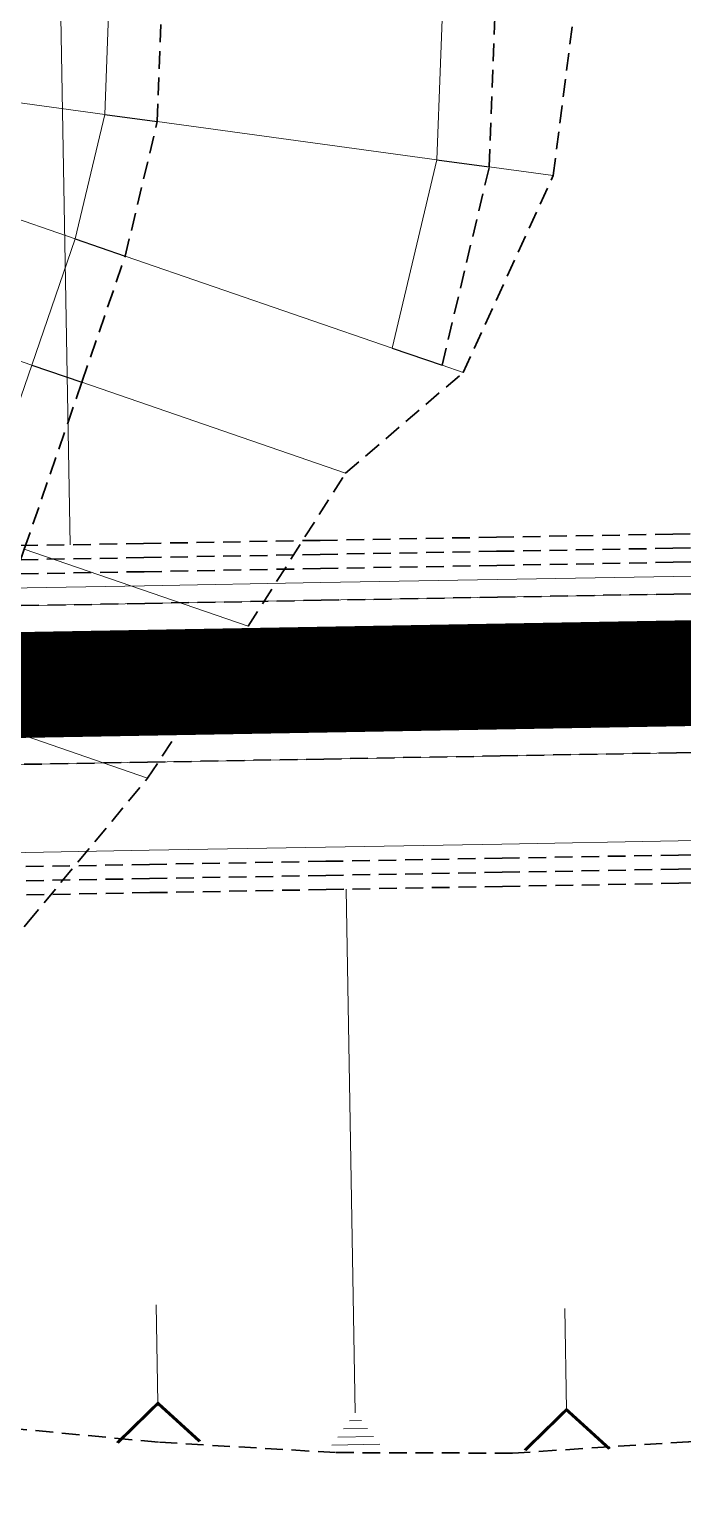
# Model space of a CAD drawing. Header units: metres. Extents: x 544752 to 548977, y 1840603 to 1844608.
# Drawn here: x 547022.52 to 547041.03, y 1842888.21 to 1842929.99 of the extents above; entities that cross this region are included whole.
import ezdxf

# ---------------------------------------------------------------- set-up
doc = ezdxf.new("R2010")
doc.units = ezdxf.units.M
doc.header["$MEASUREMENT"] = 0
doc.linetypes.add('ACAD_ISO02W100', pattern=[15, 12, -3])
doc.linetypes.add('Anordnung Grundriss$0$GESTRICHELT', pattern=[0.75, 0.5, -0.25])
doc.layers.add('C-ROAD', color=7, linetype='Continuous')
for name, color, linetype, lineweight in [('C-ROAD-CORR', 5, 'Continuous', 0), ('C-ROAD-LINK', 150, 'Continuous', 0), ('C-TOPO-FEAT', 94, 'Continuous', 5)]:
    doc.layers.add(name, color=color, linetype=linetype, lineweight=lineweight)

msp = doc.modelspace()

# ---------------------------------------------------------------- linework, layer by layer
at = {"layer": 'C-ROAD', "color": 1, "linetype": 'ACAD_ISO02W100', "lineweight": 60, "ltscale": 0.1, "const_width": 3, "flags": 128}
msp.add_lwpolyline([(547000.8316844255, 1842911.02810928), (547157.3029486565, 1842913.798029821)], dxfattribs=at)
at = {"layer": 'C-ROAD-CORR', "color": 160, "linetype": 'Continuous'}
for p, q in [((547023.1689212766, 1842943.880540029, 607.3141546833562), (547023.673395343, 1842915.383081783, 578.8122315797139)), ((547016.7306800082, 1842928.661879146, 587.2163654973929), (547024.6573513553, 1842927.58119355, 595.2163654973929)), ((547016.7306800082, 1842928.661879146, 587.2163654973929), (547024.6573513553, 1842927.58119355, 595.2163654973929)), ((547016.7306800082, 1842928.661879146, 587.2163654973929), (547024.6573513553, 1842927.58119355, 595.2163654973929)), ((547024.6573513553, 1842927.58119355, 595.2163654973929), (547026.1436022329, 1842927.378565001, 595.2463654973928)), ((547024.6573513553, 1842927.58119355, 595.2163654973929), (547026.1436022329, 1842927.378565001, 595.2463654973928)), ((547026.1436022329, 1842927.378565001, 595.2463654973928), (547034.0702735799, 1842926.297879406, 603.2463654973928)), ((547026.1436022329, 1842927.378565001, 595.2463654973928), (547034.0702735799, 1842926.297879406, 603.2463654973928)), ((547026.1436022329, 1842927.378565001, 595.2463654973928), (547034.0702735799, 1842926.297879406, 603.2463654973928)), ((547016.254061816, 1842926.659470297, 587.216749788191), (547023.8175954928, 1842924.053139866, 595.216749788191)), ((547016.254061816, 1842926.659470297, 587.216749788191), (547023.8175954928, 1842924.053139866, 595.216749788191)), ((547016.254061816, 1842926.659470297, 587.216749788191), (547023.8175954928, 1842924.053139866, 595.216749788191)), ((547034.0702735799, 1842926.297879406, 603.2463654973928), (547035.5565244575, 1842926.095250857, 603.2763654973928)), ((547034.0702735799, 1842926.297879406, 603.2463654973928), (547035.5565244575, 1842926.095250857, 603.2763654973928)), ((547035.5565244575, 1842926.095250857, 603.2763654973928), (547037.367464024, 1842925.848355759, 605.1040578410608)), ((547035.5565244575, 1842926.095250857, 603.2763654973928), (547037.367464024, 1842925.848355759, 605.1040578410608)), ((547035.5565244575, 1842926.095250857, 603.2763654973928), (547037.367464024, 1842925.848355759, 605.1040578410608)), ((547035.5565244575, 1842926.095250857, 603.2763654973928), (547037.367464024, 1842925.848355759, 605.1040578410608)), ((547023.8175954928, 1842924.053139866, 595.216749788191), (547025.2357580573, 1842923.56445291, 595.246749788191)), ((547023.8175954928, 1842924.053139866, 595.216749788191), (547025.2357580573, 1842923.56445291, 595.246749788191)), ((547025.2357580573, 1842923.56445291, 595.246749788191), (547032.7992917341, 1842920.958122478, 603.246749788191)), ((547025.2357580573, 1842923.56445291, 595.246749788191), (547032.7992917341, 1842920.958122478, 603.246749788191)), ((547025.2357580573, 1842923.56445291, 595.246749788191), (547032.7992917341, 1842920.958122478, 603.246749788191)), ((547015.0215876481, 1842923.08284787, 587.2167497881893), (547022.5851213249, 1842920.476517438, 595.2167497881893)), ((547015.0215876481, 1842923.08284787, 587.2167497881893), (547022.5851213249, 1842920.476517438, 595.2167497881893)), ((547015.0215876481, 1842923.08284787, 587.2167497881893), (547022.5851213249, 1842920.476517438, 595.2167497881893)), ((547032.7992917341, 1842920.958122478, 603.246749788191), (547034.2174542985, 1842920.469435522, 603.276749788191)), ((547032.7992917341, 1842920.958122478, 603.246749788191), (547034.2174542985, 1842920.469435522, 603.276749788191)), ((547022.5851213249, 1842920.476517438, 595.2167497881893), (547024.0032838894, 1842919.987830482, 595.2467497881893)), ((547022.5851213249, 1842920.476517438, 595.2167497881893), (547024.0032838894, 1842919.987830482, 595.2467497881893)), ((547034.2174542985, 1842920.469435522, 603.276749788191), (547034.8134655228, 1842920.26405504, 603.9071548342125)), ((547034.2174542985, 1842920.469435522, 603.276749788191), (547034.8134655228, 1842920.26405504, 603.9071548342125)), ((547034.2174542985, 1842920.469435522, 603.276749788191), (547034.8134655228, 1842920.26405504, 603.9071548342125)), ((547034.2174542985, 1842920.469435522, 603.276749788191), (547034.8134655228, 1842920.26405504, 603.9071548342125)), ((547024.0032838894, 1842919.987830482, 595.2467497881893), (547031.4809038528, 1842917.411105198, 603.1558782808853)), ((547024.0032838894, 1842919.987830482, 595.2467497881893), (547031.4809038528, 1842917.411105198, 603.1558782808853)), ((547024.0032838894, 1842919.987830482, 595.2467497881893), (547031.4809038528, 1842917.411105198, 603.1558782808853)), ((547024.0032838894, 1842919.987830482, 595.2467497881893), (547031.4809038528, 1842917.411105198, 603.1558782808853)), ((547022.3743273695, 1842915.260621934, 595.2467497881869), (547028.7214783165, 1842913.073446816, 601.9601736647088)), ((547022.3743273695, 1842915.260621934, 595.2467497881869), (547028.7214783165, 1842913.073446816, 601.9601736647088)), ((547022.3743273695, 1842915.260621934, 595.2467497881869), (547028.7214783165, 1842913.073446816, 601.9601736647088)), ((547022.3743273695, 1842915.260621934, 595.2467497881869), (547028.7214783165, 1842913.073446816, 601.9601736647088)), ((547020.7453708496, 1842910.533413386, 595.2467497881846), (547025.8698330013, 1842908.767566598, 600.6669275735555)), ((547020.7453708496, 1842910.533413386, 595.2467497881846), (547025.8698330013, 1842908.767566598, 600.6669275735555)), ((547020.7453708496, 1842910.533413386, 595.2467497881846), (547025.8698330013, 1842908.767566598, 600.6669275735555)), ((547020.7453708496, 1842910.533413386, 595.2467497881846), (547025.8698330013, 1842908.767566598, 600.6669275735555)), ((547031.7581983506, 1842890.777253898, 593.4776375084612), (547031.4954457785, 1842905.619999941, 578.6325659686604)), ((547026.162293638, 1842891.046367544, 593.1823703019863), (547026.1128574052, 1842893.838992721, 590.3893075892875)), ((547037.7453608745, 1842890.865083465, 593.4177623145486), (547037.6946055916, 1842893.732221045, 590.5501755233468)), ((547031.5927867725, 1842890.548374652, 593.7035531733861), (547031.931607185, 1842890.554372594, 593.7035531733861)), ((547031.2619636165, 1842890.090616159, 594.1553845032361), (547032.278424854, 1842890.108609986, 594.1553845032361)), ((547031.4273751945, 1842890.319495406, 593.9294688383111), (547032.1050160195, 1842890.33149129, 593.9294688383111)), ((547031.0965520384, 1842889.861736913, 594.381300168161), (547032.4518336885, 1842889.885728682, 594.381300168161))]:
    msp.add_line(p, q, dxfattribs=at)
at = {"layer": 'C-ROAD-CORR', "color": 5, "linetype": 'Anordnung Grundriss$0$GESTRICHELT', "lineweight": 30, "extrusion": (-0.01251554265149834, 0.7069960121668284, 0.7071067811669893), "const_width": 0.1, "elevation": 1296489.734650646}
msp.add_lwpolyline([(-579560.1652444963, -1295649.290173669), (-579558.9968553184, -1295650.848025906), (-579557.8284661399, -1295649.290173669)], dxfattribs=at)
at = {"layer": 'C-ROAD-CORR', "color": 5, "linetype": 'Anordnung Grundriss$0$GESTRICHELT', "lineweight": 30, "extrusion": (-0.01251554265736319, 0.7069960121420921, 0.707106781191618), "const_width": 0.1, "elevation": 1296489.627913661}
msp.add_lwpolyline([(-579571.7744796869, -1295648.809066014), (-579570.574915725, -1295650.40848463), (-579569.3753517629, -1295648.809066014)], dxfattribs=at)
at = {"layer": 'C-ROAD-CORR', "color": 11, "linetype": 'Anordnung Grundriss$0$GESTRICHELT', "lineweight": 30}
for points in [[(546986.5033024272, 1842891.620489857, 588.3923504088098), (546991.1613838718, 1842889.79092747, 588.7045325720509), (546992.2920620915, 1842889.351310635, 588.7760438065939), (546994.5706773883, 1842888.619742257, 588.9649019556832), (546996.9922556715, 1842888.217528286, 589.2817325776119), (546999.5325144813, 1842888.205796116, 589.7010417511979), (547002.1558332348, 1842888.609186553, 590.2412362442018), (547004.8282158232, 1842889.455378024, 590.9271257655301), (547007.5239743821, 1842890.772452238, 591.8014903899676), (547010.1496893888, 1842892.647930558, 592.8354242648691), (547012.5618280642, 1842895.142868671, 593.99379273807), (547014.0883718708, 1842896.961759532, 594.8444720993563), (547017.9547548421, 1842899.449602621, 596.2193941813983), (547018.9375329601, 1842900.579312524, 596.7805039430644), (547022.4562426159, 1842904.65532795, 598.7793084351061), (547025.8698330012, 1842908.767566598, 600.6669275735555), (547028.7214783162, 1842913.073446816, 601.9601736647088), (547031.4809038526, 1842917.411105197, 603.1558782808853), (547034.8134655228, 1842920.264055041, 603.9071548342125), (547037.3674640211, 1842925.848355737, 605.1040578410608), (547038.1510463911, 1842932.019127837, 605.6583563078236)], [(547034.2174543027, 1842920.469435535, 603.2767497881896), (547035.5565244547, 1842926.095250837, 603.2763654973928), (547035.772327954, 1842931.874207094, 603.2752273929415)], [(547017.0351762641, 1842899.766481707, 595.2467497881793), (547017.4874578097, 1842901.07899629, 595.24674978818), (547019.1164143295, 1842905.806204838, 595.2467497881822), (547020.7453708494, 1842910.533413386, 595.2467497881846), (547022.3743273692, 1842915.260621934, 595.2467497881869), (547024.003283889, 1842919.987830482, 595.2467497881893), (547025.2357580572, 1842923.56445291, 595.246749788191), (547026.1436022309, 1842927.378564988, 595.2463654973928), (547026.289909688, 1842931.296501433, 595.2452273929415)], [(547001.2420713346, 1842892.728947147, 591.3832853183164), (547006.167028281, 1842892.128974773, 592.0063023178552), (547011.1785686031, 1842891.521321014, 592.6374056279948), (547016.1893138621, 1842890.958579927, 593.2235892292034), (547021.1997576435, 1842890.412869141, 593.7927398609019), (547026.2088689494, 1842889.94242915, 594.2866079047418), (547031.2148345241, 1842889.649689759, 594.6027475063688), (547036.2159066224, 1842889.633380116, 594.6424140505936), (547041.2109307343, 1842889.958717847, 594.3403796938583)]]:
    msp.add_polyline3d(points, dxfattribs=at)
at = {"layer": 'C-ROAD-CORR', "color": 1, "linetype": 'Anordnung Grundriss$0$GESTRICHELT', "lineweight": 30}
for points in [[(546986.5033024272, 1842891.620489857, 588.3923504088098), (546991.1613838718, 1842889.79092747, 588.7045325720509), (546992.2920620915, 1842889.351310635, 588.7760438065939), (546994.5706773883, 1842888.619742257, 588.9649019556832), (546996.9922556715, 1842888.217528286, 589.2817325776119), (546999.5325144813, 1842888.205796116, 589.7010417511979), (547002.1558332348, 1842888.609186553, 590.2412362442018), (547004.8282158232, 1842889.455378024, 590.9271257655301), (547007.5239743821, 1842890.772452238, 591.8014903899676), (547010.1496893888, 1842892.647930558, 592.8354242648691), (547012.5618280642, 1842895.142868671, 593.99379273807), (547014.0883718708, 1842896.961759532, 594.8444720993563), (547017.9547548421, 1842899.449602621, 596.2193941813983), (547018.9375329601, 1842900.579312524, 596.7805039430644), (547022.4562426159, 1842904.65532795, 598.7793084351061), (547025.8698330012, 1842908.767566598, 600.6669275735555), (547028.7214783162, 1842913.073446816, 601.9601736647088), (547031.4809038526, 1842917.411105197, 603.1558782808853), (547034.8134655228, 1842920.264055041, 603.9071548342125), (547037.3674640211, 1842925.848355737, 605.1040578410608), (547038.1510463911, 1842932.019127837, 605.6583563078236)], [(547000.8481911221, 1842914.979020358, 579.109726063182), (547005.7609875521, 1842915.065988759, 579.0456946607809), (547010.7602042968, 1842915.15448701, 578.9805368909407), (547015.7594210414, 1842915.24298526, 578.9153791211005), (547020.758637786, 1842915.331483511, 578.8502213512602), (547025.7578545306, 1842915.419981762, 578.78506358142), (547030.7570712753, 1842915.508480012, 578.7199058115798), (547035.7562880198, 1842915.596978263, 578.6547480417396), (547040.7555047645, 1842915.685476513, 578.5895902718994), (547045.7547215091, 1842915.773974764, 578.5244325020592), (547050.7539382537, 1842915.862473014, 578.459274732219), (547055.7531549983, 1842915.950971265, 578.3941169623787), (547060.752371743, 1842916.039469515, 578.3289591925385), (547065.7515884875, 1842916.127967766, 578.2638014226983), (547070.7508052322, 1842916.216466017, 578.1986436528581), (547072.6586726516, 1842916.250239893, 578.1737772802729), (547075.7500219768, 1842916.304964267, 578.1309232407012), (547080.7492387214, 1842916.393462518, 578.0507751822454), (547085.748455466, 1842916.481960768, 577.9572233912074), (547090.7476722107, 1842916.570459019, 577.8502678675873)], [(547001.0234176582, 1842905.080571203, 579.029726063182), (547005.9362140882, 1842905.167539605, 578.9656946607809), (547010.9354308329, 1842905.256037856, 578.9005368909407), (547015.9346475775, 1842905.344536106, 578.8353791211005), (547020.9338643221, 1842905.433034357, 578.7702213512601), (547025.9330810667, 1842905.521532607, 578.70506358142), (547030.9322978114, 1842905.610030858, 578.6399058115798), (547035.9315145559, 1842905.698529108, 578.5747480417396), (547040.9307313006, 1842905.787027359, 578.5095902718994), (547045.9299480452, 1842905.875525609, 578.4444325020592), (547050.9291647898, 1842905.96402386, 578.379274732219), (547055.9283815344, 1842906.052522111, 578.3141169623786), (547060.9275982791, 1842906.141020361, 578.2489591925385), (547065.9268150236, 1842906.229518612, 578.1838014226983), (547070.9260317683, 1842906.318016862, 578.118643652858), (547072.8338991877, 1842906.351790739, 578.0937772802729), (547075.9252485129, 1842906.406515113, 578.0509232407012), (547080.9244652576, 1842906.495013363, 577.9707751822453), (547085.9236820021, 1842906.583511614, 577.8772233912074)], [(547001.2420713346, 1842892.728947147, 591.3832853183164), (547006.167028281, 1842892.128974773, 592.0063023178552), (547011.1785686031, 1842891.521321014, 592.6374056279948), (547016.1893138621, 1842890.958579927, 593.2235892292034), (547021.1997576435, 1842890.412869141, 593.7927398609019), (547026.2088689494, 1842889.94242915, 594.2866079047418), (547031.2148345241, 1842889.649689759, 594.6027475063688), (547036.2159066224, 1842889.633380116, 594.6424140505936), (547041.2109307343, 1842889.958717847, 594.3403796938583), (547046.2005856682, 1842890.587357443, 593.7349959512538), (547051.1881995385, 1842891.331295589, 593.0142955943986), (547056.176339954, 1842892.045489477, 592.3233441563422), (547061.1643718804, 1842892.765811872, 591.6262632506186), (547066.1519809448, 1842893.510021487, 590.905291382614), (547071.1231140004, 1842895.184951644, 589.2534531512101), (547073.0117017118, 1842896.307825464, 588.1393161997099), (547076.0719730026, 1842898.118130637, 586.3406063044879), (547081.020254166, 1842901.083951427, 583.3826849001957), (547085.9688088316, 1842904.034322215, 580.4268121855532)]]:
    msp.add_polyline3d(points, dxfattribs=at)
at = {"layer": 'C-ROAD-CORR', "color": 92, "linetype": 'Anordnung Grundriss$0$GESTRICHELT', "lineweight": 30}
for points in [[(547000.855270982, 1842914.579083018, 578.7097260631821), (547005.7680674121, 1842914.66605142, 578.6456946607809), (547010.7672841568, 1842914.75454967, 578.5805368909407), (547015.7665009013, 1842914.843047921, 578.5153791211005), (547020.765717646, 1842914.931546171, 578.4502213512602), (547025.7649343906, 1842915.020044422, 578.38506358142), (547030.7641511352, 1842915.108542672, 578.3199058115798), (547035.7633678798, 1842915.197040923, 578.2547480417396), (547040.7625846245, 1842915.285539174, 578.1895902718994), (547045.761801369, 1842915.374037424, 578.1244325020592), (547050.7610181137, 1842915.462535675, 578.059274732219), (547055.7602348583, 1842915.551033925, 577.9941169623787), (547060.7594516029, 1842915.639532176, 577.9289591925385), (547065.7586683475, 1842915.728030426, 577.8638014226983), (547070.7578850922, 1842915.816528677, 577.7986436528581), (547072.6657525116, 1842915.850302554, 577.773777280273), (547075.7571018367, 1842915.905026928, 577.7309232407013), (547080.7563185814, 1842915.993525178, 577.6507751822454), (547085.755535326, 1842916.082023429, 577.5572233912075), (547090.7547520706, 1842916.170521679, 577.4502678675873)], [(547000.8623508421, 1842914.179145678, 578.7097260631821), (547005.7751472722, 1842914.26611408, 578.6456946607809), (547010.7743640168, 1842914.354612331, 578.5805368909407), (547015.7735807614, 1842914.443110581, 578.5153791211005), (547020.7727975061, 1842914.531608832, 578.4502213512602), (547025.7720142506, 1842914.620107082, 578.38506358142), (547030.7712309953, 1842914.708605333, 578.3199058115798), (547035.7704477399, 1842914.797103583, 578.2547480417396), (547040.7696644845, 1842914.885601834, 578.1895902718994), (547045.7688812291, 1842914.974100085, 578.1244325020592), (547050.7680979738, 1842915.062598335, 578.059274732219), (547055.7673147183, 1842915.151096586, 577.9941169623787), (547060.766531463, 1842915.239594836, 577.9289591925385), (547065.7657482076, 1842915.328093087, 577.8638014226983), (547070.7649649523, 1842915.416591337, 577.7986436528581), (547072.6728323717, 1842915.450365214, 577.773777280273), (547075.7641816968, 1842915.505089588, 577.7309232407013), (547080.7633984415, 1842915.593587839, 577.6507751822454), (547085.762615186, 1842915.682086089, 577.5572233912075), (547090.7618319307, 1842915.77058434, 577.4502678675873)], [(547001.009257938, 1842905.880445882, 578.629726063182), (547005.9220543681, 1842905.967414284, 578.5656946607809), (547010.9212711127, 1842906.055912535, 578.5005368909407), (547015.9204878573, 1842906.144410785, 578.4353791211005), (547020.919704602, 1842906.232909036, 578.3702213512602), (547025.9189213465, 1842906.321407286, 578.30506358142), (547030.9181380912, 1842906.409905537, 578.2399058115798), (547035.9173548358, 1842906.498403787, 578.1747480417396), (547040.9165715805, 1842906.586902038, 578.1095902718994), (547045.915788325, 1842906.675400289, 578.0444325020592), (547050.9150050697, 1842906.763898539, 577.979274732219), (547055.9142218143, 1842906.85239679, 577.9141169623787), (547060.9134385589, 1842906.94089504, 577.8489591925385), (547065.9126553035, 1842907.029393291, 577.7838014226983), (547070.9118720482, 1842907.117891541, 577.7186436528581), (547072.8197394676, 1842907.151665418, 577.6937772802729), (547075.9110887927, 1842907.206389792, 577.6509232407012), (547080.9103055374, 1842907.294888043, 577.5707751822454), (547085.909522282, 1842907.383386293, 577.4772233912074)], [(547001.0163377981, 1842905.480508543, 578.629726063182), (547005.9291342282, 1842905.567476945, 578.5656946607809), (547010.9283509728, 1842905.655975195, 578.5005368909407), (547015.9275677174, 1842905.744473446, 578.4353791211005), (547020.9267844621, 1842905.832971696, 578.3702213512602), (547025.9260012066, 1842905.921469947, 578.30506358142), (547030.9252179513, 1842906.009968197, 578.2399058115798), (547035.9244346959, 1842906.098466448, 578.1747480417396), (547040.9236514405, 1842906.186964698, 578.1095902718994), (547045.9228681851, 1842906.275462949, 578.0444325020592), (547050.9220849298, 1842906.3639612, 577.979274732219), (547055.9213016743, 1842906.45245945, 577.9141169623787), (547060.920518419, 1842906.540957701, 577.8489591925385), (547065.9197351636, 1842906.629455951, 577.7838014226983), (547070.9189519082, 1842906.717954202, 577.7186436528581), (547072.8268193277, 1842906.751728078, 577.6937772802729), (547075.9181686528, 1842906.806452452, 577.6509232407012), (547080.9173853975, 1842906.894950703, 577.5707751822454), (547085.916602142, 1842906.983448953, 577.4772233912074)]]:
    msp.add_polyline3d(points, dxfattribs=at)
at = {"layer": 'C-ROAD-CORR', "color": 5, "linetype": 'Anordnung Grundriss$0$GESTRICHELT', "lineweight": 30}
for points in [[(547000.8782805272, 1842913.279286664, 579.129726063182), (547005.7910769572, 1842913.366255066, 579.0656946607809), (547010.7902937019, 1842913.454753317, 579.0005368909407), (547015.7895104465, 1842913.543251567, 578.9353791211005), (547020.7887271912, 1842913.631749818, 578.8702213512602), (547025.7879439357, 1842913.720248068, 578.80506358142), (547030.7871606804, 1842913.808746319, 578.7399058115798), (547035.786377425, 1842913.897244569, 578.6747480417396), (547040.7855941696, 1842913.98574282, 578.6095902718994), (547045.7848109142, 1842914.074241071, 578.5444325020592)], [(547000.9579289528, 1842908.779991594, 579.129726063182), (547005.8707253828, 1842908.866959996, 579.0656946607809), (547010.8699421275, 1842908.955458246, 579.0005368909407), (547015.869158872, 1842909.043956497, 578.9353791211005), (547020.8683756167, 1842909.132454748, 578.8702213512602), (547025.8675923613, 1842909.220952998, 578.80506358142), (547030.866809106, 1842909.309451248, 578.7399058115798), (547035.8660258505, 1842909.397949499, 578.6747480417396), (547040.8652425952, 1842909.48644775, 578.6095902718994), (547045.8644593398, 1842909.574946, 578.5444325020592)]]:
    msp.add_polyline3d(points, dxfattribs=at)
at = {"layer": 'C-ROAD-CORR', "color": 160, "linetype": 'Anordnung Grundriss$0$GESTRICHELT', "lineweight": 30}
for points in [[(547000.8782805272, 1842913.279286664, 578.979726063182), (547005.7910769572, 1842913.366255066, 578.9156946607809), (547010.7902937019, 1842913.454753317, 578.8505368909407), (547015.7895104465, 1842913.543251567, 578.7853791211005), (547020.7887271912, 1842913.631749818, 578.7202213512602), (547025.7879439357, 1842913.720248068, 578.65506358142), (547030.7871606804, 1842913.808746319, 578.5899058115798), (547035.786377425, 1842913.897244569, 578.5247480417396), (547040.7855941696, 1842913.98574282, 578.4595902718994), (547045.7848109142, 1842914.074241071, 578.3944325020592)], [(547000.9579289528, 1842908.779991594, 578.979726063182), (547005.8707253828, 1842908.866959996, 578.9156946607809), (547010.8699421275, 1842908.955458246, 578.8505368909407), (547015.869158872, 1842909.043956497, 578.7853791211005), (547020.8683756167, 1842909.132454748, 578.7202213512602), (547025.8675923613, 1842909.220952998, 578.65506358142), (547030.866809106, 1842909.309451248, 578.5899058115798), (547035.8660258505, 1842909.397949499, 578.5247480417396), (547040.8652425952, 1842909.48644775, 578.4595902718994), (547045.8644593398, 1842909.574946, 578.3944325020592)]]:
    msp.add_polyline3d(points, dxfattribs=at)
at = {"layer": 'C-ROAD-CORR', "color": 150, "linetype": 'Anordnung Grundriss$0$GESTRICHELT', "lineweight": 30}
msp.add_polyline3d([(547000.91810474, 1842911.029639129, 579.197226063182), (547005.83090117, 1842911.116607531, 579.1331946607809), (547010.8301179147, 1842911.205105782, 579.0680368909407), (547015.8293346593, 1842911.293604032, 579.0028791211005), (547020.828551404, 1842911.382102283, 578.9377213512602), (547025.8277681485, 1842911.470600533, 578.87256358142), (547030.8269848932, 1842911.559098784, 578.8074058115798), (547035.8262016377, 1842911.647597034, 578.7422480417396), (547040.8254183824, 1842911.736095285, 578.6770902718994), (547045.824635127, 1842911.824593535, 578.6119325020592)], dxfattribs=at)
msp.add_polyline3d([(547000.91810474, 1842911.029639129, 579.197226063182), (547005.83090117, 1842911.116607531, 579.1331946607809), (547010.8301179147, 1842911.205105782, 579.0680368909407), (547015.8293346593, 1842911.293604032, 579.0028791211005), (547020.828551404, 1842911.382102283, 578.9377213512602), (547025.8277681485, 1842911.470600533, 578.87256358142), (547030.8269848932, 1842911.559098784, 578.8074058115798), (547035.8262016377, 1842911.647597034, 578.7422480417396), (547040.8254183824, 1842911.736095285, 578.6770902718994), (547045.824635127, 1842911.824593535, 578.6119325020592)], dxfattribs=at)
at = {"layer": 'C-ROAD-LINK', "color": 83, "linetype": 'Continuous', "lineweight": -3}
for p, q in [((547024.6573513553, 1842927.58119355, 595.2163654973929), (547026.1436022329, 1842927.378565001, 595.2463654973928)), ((547034.0702735799, 1842926.297879406, 603.2463654973928), (547035.5565244575, 1842926.095250857, 603.2763654973928)), ((547023.8175954928, 1842924.053139866, 595.216749788191), (547025.2357580573, 1842923.56445291, 595.246749788191)), ((547032.7992917341, 1842920.958122478, 603.246749788191), (547034.2174542985, 1842920.469435522, 603.276749788191)), ((547022.5851213249, 1842920.476517438, 595.2167497881893), (547024.0032838894, 1842919.987830482, 595.2467497881893))]:
    msp.add_line(p, q, dxfattribs=at)
at = {"layer": 'C-TOPO-FEAT', "color": 94, "linetype": 'Continuous', "lineweight": 0, "ltscale": 2}
for points in [[(547032.7992917381, 1842920.95812249, 603.2467497881896), (547034.0702735774, 1842926.297879387, 603.2463654973928), (547034.2751040172, 1842931.78299041, 603.2452273929415)], [(547015.6170136997, 1842900.255168662, 595.2167497881793), (547016.0692952453, 1842901.567683246, 595.21674978818), (547017.6982517651, 1842906.294891794, 595.2167497881823), (547019.327208285, 1842911.022100342, 595.2167497881846), (547020.9561648048, 1842915.74930889, 595.2167497881869), (547022.5851213246, 1842920.476517438, 595.2167497881893), (547023.8175954928, 1842924.053139866, 595.216749788191), (547024.6573513536, 1842927.581193538, 595.2163654973929), (547024.7926857513, 1842931.20528475, 595.2152273929415)], [(547000.8694307022, 1842913.779208339, 579.109726063182), (547005.7822271322, 1842913.86617674, 579.0456946607809), (547010.7814438769, 1842913.954674991, 578.9805368909407), (547015.7806606215, 1842914.043173242, 578.9153791211005), (547020.7798773661, 1842914.131671492, 578.8502213512602), (547025.7790941107, 1842914.220169743, 578.78506358142), (547030.7783108554, 1842914.308667993, 578.7199058115798), (547035.7775276, 1842914.397166244, 578.6547480417396), (547040.7767443446, 1842914.485664494, 578.5895902718994), (547045.7759610892, 1842914.574162745, 578.5244325020592)], [(547000.8782805272, 1842913.279286664, 578.679726063182), (547005.7910769572, 1842913.366255066, 578.6156946607808), (547010.7902937019, 1842913.454753317, 578.5505368909406), (547015.7895104465, 1842913.543251567, 578.4853791211004), (547020.7887271912, 1842913.631749818, 578.4202213512601), (547025.7879439357, 1842913.720248068, 578.3550635814199), (547030.7871606804, 1842913.808746319, 578.2899058115797), (547035.786377425, 1842913.897244569, 578.2247480417395), (547040.7855941696, 1842913.98574282, 578.1595902718993), (547045.7848109142, 1842914.074241071, 578.0944325020591)], [(547000.91810474, 1842911.029639129, 579.047226063182), (547005.83090117, 1842911.116607531, 578.9831946607809), (547010.8301179147, 1842911.205105782, 578.9180368909407), (547015.8293346593, 1842911.293604032, 578.8528791211005), (547020.828551404, 1842911.382102283, 578.7877213512602), (547025.8277681485, 1842911.470600533, 578.72256358142), (547030.8269848932, 1842911.559098784, 578.6574058115798), (547035.8262016377, 1842911.647597034, 578.5922480417396), (547040.8254183824, 1842911.736095285, 578.5270902718994), (547045.824635127, 1842911.824593535, 578.4619325020592)], [(547000.91810474, 1842911.029639129, 579.047226063182), (547005.83090117, 1842911.116607531, 578.9831946607809), (547010.8301179147, 1842911.205105782, 578.9180368909407), (547015.8293346593, 1842911.293604032, 578.8528791211005), (547020.828551404, 1842911.382102283, 578.7877213512602), (547025.8277681485, 1842911.470600533, 578.72256358142), (547030.8269848932, 1842911.559098784, 578.6574058115798), (547035.8262016377, 1842911.647597034, 578.5922480417396), (547040.8254183824, 1842911.736095285, 578.5270902718994), (547045.824635127, 1842911.824593535, 578.4619325020592)], [(547000.91810474, 1842911.029639129, 578.747226063182), (547005.83090117, 1842911.116607531, 578.6831946607808), (547010.8301179147, 1842911.205105782, 578.6180368909406), (547015.8293346593, 1842911.293604032, 578.5528791211004), (547020.828551404, 1842911.382102283, 578.4877213512601), (547025.8277681485, 1842911.470600533, 578.4225635814199), (547030.8269848932, 1842911.559098784, 578.3574058115797), (547035.8262016377, 1842911.647597034, 578.2922480417395), (547040.8254183824, 1842911.736095285, 578.2270902718993), (547045.824635127, 1842911.824593535, 578.1619325020591)], [(547000.91810474, 1842911.029639129, 578.747226063182), (547005.83090117, 1842911.116607531, 578.6831946607808), (547010.8301179147, 1842911.205105782, 578.6180368909406), (547015.8293346593, 1842911.293604032, 578.5528791211004), (547020.828551404, 1842911.382102283, 578.4877213512601), (547025.8277681485, 1842911.470600533, 578.4225635814199), (547030.8269848932, 1842911.559098784, 578.3574058115797), (547035.8262016377, 1842911.647597034, 578.2922480417395), (547040.8254183824, 1842911.736095285, 578.2270902718993), (547045.824635127, 1842911.824593535, 578.1619325020591)], [(547000.9579289528, 1842908.779991594, 578.679726063182), (547005.8707253828, 1842908.866959996, 578.6156946607808), (547010.8699421275, 1842908.955458246, 578.5505368909406), (547015.869158872, 1842909.043956497, 578.4853791211004), (547020.8683756167, 1842909.132454748, 578.4202213512601), (547025.8675923613, 1842909.220952998, 578.3550635814199), (547030.866809106, 1842909.309451248, 578.2899058115797), (547035.8660258505, 1842909.397949499, 578.2247480417395), (547040.8652425952, 1842909.48644775, 578.1595902718993), (547045.8644593398, 1842909.574946, 578.0944325020591)], [(547001.002178078, 1842906.280383222, 579.029726063182), (547005.9149745081, 1842906.367351623, 578.9656946607809), (547010.9141912528, 1842906.455849874, 578.9005368909407), (547015.9134079973, 1842906.544348125, 578.8353791211005), (547020.912624742, 1842906.632846375, 578.7702213512601), (547025.9118414866, 1842906.721344626, 578.70506358142), (547030.9110582313, 1842906.809842876, 578.6399058115798), (547035.9102749758, 1842906.898341127, 578.5747480417396), (547040.9094917205, 1842906.986839377, 578.5095902718994), (547045.908708465, 1842907.075337628, 578.4444325020592)]]:
    msp.add_polyline3d(points, dxfattribs=at)

doc.saveas('drawing.dxf')
